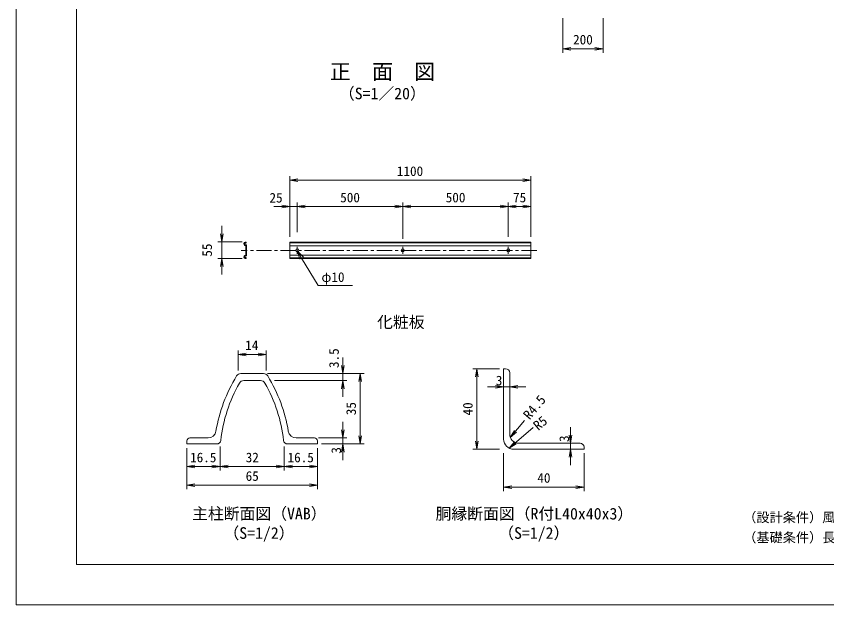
# Model space of a CAD drawing. Units: millimetres, scale not verified, with parts at other scales. Extents: x -4200 to 4200, y -2970 to 2970.
# Drawn here: x -4200 to -167, y -2970 to -43 of the extents above; entities that cross this region are included whole.
import ezdxf
from ezdxf.enums import TextEntityAlignment as Align

# ---------------------------------------------------------------- set-up
doc = ezdxf.new("R2010")
doc.units = ezdxf.units.MM
doc.header["$LTSCALE"] = 15
doc.linetypes.add('CHAIN1', pattern=[8, 5, -1, 1, -1])
for name, color, linetype, lineweight in [('0-0_D-STR1', 1, 'Continuous', 9), ('0-1_D-BMK', 2, 'CHAIN1', 9), ('0-2_D-STR-DIM', 7, 'Continuous', 9), ('0-6_D-STR3', 3, 'Continuous', 9), ('0-7_0', 7, 'Continuous', 9), ('0-9_D-STR-TXT', 7, 'Continuous', 9), ('0-B_D-TTL', 2, 'Continuous', 9)]:
    doc.layers.add(name, color=color, linetype=linetype, lineweight=lineweight)
doc.layers.add('0-8_D-TTL-TXT', color=7, linetype='Continuous')
doc.styles.add('ＭＳ ゴシック', font='')
doc.styles.get('ＭＳ ゴシック').set_extended_font_data('MS Gothic')

# ---------------------------------------------------------------- blocks, each defined once
blk = doc.blocks.new('_Open')
at = {"layer": '0-7_0'}
blk.add_line((-15, 2.5), (0, 0), dxfattribs=at)
blk.add_lwpolyline([(-15, -2.5), (0, 0), (-15, 0)], dxfattribs=at)
blk = doc.blocks.new('MLeader14')
at = {"layer": '0-9_D-STR-TXT'}
blk.add_line((-2800.39, -1212.26), (-2779.7, -1246.5), dxfattribs=at)
for points in [[(-2788.87, -1252.04), (-2800.39, -1212.26), (-2770.53, -1240.95)], [(-2779.7, -1246.5), (-2697.26, -1382.93), (-2534.51, -1382.93), (-2527.31, -1382.93)]]:
    blk.add_lwpolyline(points, dxfattribs=at)

msp = doc.modelspace()

# ---------------------------------------------------------------- linework, layer by layer
at = {"layer": '0-0_D-STR1'}
for p, q in [((-1774.62, -2146.38), (-1774.62, -1796.38)), ((-1764.62, -1796.38), (-1774.62, -1796.38)), ((-3081.98, -1820.39), (-2970.07, -1820.39)), ((-1744.62, -1816.38), (-1744.62, -2121.38)), ((-3067.92, -1855.39), (-2984.14, -1855.39)), ((-3351.03, -2170.39), (-3351.03, -2155.39)), ((-3201.82, -2170.39), (-3351.03, -2170.39)), ((-3245.49, -2140.39), (-3336.03, -2140.39)), ((-2850.23, -2170.39), (-2701.03, -2170.39)), ((-2806.57, -2140.39), (-2716.03, -2140.39)), ((-2701.03, -2170.39), (-2701.03, -2155.39)), ((-1699.62, -2166.38), (-1394.62, -2166.38))]:
    msp.add_line(p, q, dxfattribs=at)
msp.add_lwpolyline([(-1724.62, -2196.38), (-1374.62, -2196.38), (-1374.62, -2186.38)], dxfattribs=at)
for centre, radius, start, end in [((-1764.62, -1816.38), 20, 0, 90), ((-2460.03, -2229.49), 756, 148.30182, 170.6662), ((-3081.98, -1845.39), 25, 90, 148.30182), ((-2970.07, -1845.39), 25, 31.69818, 90), ((-3592.03, -2229.49), 756, 9.3338, 31.69818), ((-2460.03, -2229.49), 726, 150.13204, 173.91336), ((-3067.92, -1880.39), 25, 90, 150.13204), ((-2984.14, -1880.39), 25, 29.86796, 90), ((-3592.03, -2229.49), 726, 6.08664, 29.86796), ((-3245.49, -2100.39), 40, 270, 350.6662), ((-2806.57, -2100.39), 40, 189.3338, 270), ((-1699.62, -2121.38), 45, 180.00046, 270), ((-3336.03, -2155.39), 15, 90, 180), ((-3201.82, -2150.39), 20, 270, 353.91336), ((-2850.23, -2150.39), 20, 186.08664, 270), ((-2716.03, -2155.39), 15, 0, 90), ((-1724.62, -2146.38), 50, 180.00043, 270), ((-1394.62, -2186.38), 20, 0, 90)]:
    msp.add_arc(centre, radius, start, end, dxfattribs=at)
at = {"layer": '0-1_D-BMK'}
for p, q in [((-1610.1, -1207.63), (-3079.95, -1207.63)), ((-2801.49, -1189.63), (-2801.49, -1225.63)), ((-2276.49, -1189.63), (-2276.49, -1225.63)), ((-1751.49, -1189.63), (-1751.49, -1225.63))]:
    msp.add_line(p, q, dxfattribs=at)
at = {"layer": '0-2_D-STR-DIM'}
for p, q in [((-1480.07, -53.42), (-1480.07, -225.02)), ((-1280.07, -53.42), (-1280.07, -225.02)), ((-1440.07, -205.02), (-1320.07, -205.02)), ((-2838.99, -1140.26), (-2838.99, -839.03)), ((-1638.99, -1109.65), (-1638.99, -839.03)), ((-2798.99, -859.03), (-1678.99, -859.03)), ((-2878.99, -990.03), (-2918.99, -990.03)), ((-2838.99, -1140.26), (-2838.99, -970.03)), ((-2801.49, -990.03), (-2838.99, -990.03)), ((-2801.49, -1116.38), (-2801.49, -970.03)), ((-2801.49, -1086.38), (-2801.49, -970.03)), ((-2761.49, -990.03), (-2721.49, -990.03)), ((-2761.49, -990.03), (-2316.49, -990.03)), ((-2276.49, -1150.13), (-2276.49, -970.03)), ((-2276.49, -1120.13), (-2276.49, -970.03)), ((-2236.49, -990.03), (-1791.49, -990.03)), ((-1751.49, -1139.65), (-1751.49, -970.03)), ((-1751.49, -1139.65), (-1751.49, -970.03)), ((-1711.49, -990.03), (-1678.99, -990.03)), ((-1638.99, -1139.65), (-1638.99, -970.03)), ((-3177.28, -1125.87), (-3177.28, -1085.87)), ((-3075.01, -1165.87), (-3197.28, -1165.87)), ((-3177.28, -1165.87), (-3177.28, -1248.37)), ((-3075.01, -1248.37), (-3197.28, -1248.37)), ((-3177.28, -1288.37), (-3177.28, -1328.37)), ((-3096.03, -1804.71), (-3096.03, -1704.82)), ((-3056.03, -1724.82), (-2996.03, -1724.82)), ((-2956.03, -1804.71), (-2956.03, -1704.82)), ((-2574.71, -1780.39), (-2574.71, -1740.39)), ((-1794.62, -1796.38), (-1927.95, -1796.38)), ((-2950.07, -1820.39), (-2468.67, -1820.39)), ((-2950.07, -1820.39), (-2554.71, -1820.39)), ((-2574.71, -1855.39), (-2574.71, -1820.39)), ((-1907.95, -1836.38), (-1907.95, -2156.38)), ((-2915.08, -1855.39), (-2554.71, -1855.39)), ((-2574.71, -1895.39), (-2574.71, -1935.39)), ((-2488.67, -2130.39), (-2488.67, -1860.39)), ((-1814.62, -1886.34), (-1854.62, -1886.34)), ((-1774.62, -1886.34), (-1744.62, -1886.34)), ((-1704.62, -1886.34), (-1664.62, -1886.34)), ((-1670.2, -2053.31), (-1740.3, -2136.07)), ((-2574.71, -2100.39), (-2574.71, -2060.39)), ((-1627.21, -2088.9), (-1745.09, -2189.98)), ((-1441.28, -2126.38), (-1441.28, -2086.38)), ((-2696.03, -2140.39), (-2554.71, -2140.39)), ((-2681.03, -2170.39), (-2468.67, -2170.39)), ((-2681.03, -2170.39), (-2554.71, -2170.39)), ((-2574.71, -2170.39), (-2574.71, -2140.39)), ((-1441.28, -2166.38), (-1441.28, -2196.38)), ((-3351.03, -2190.39), (-3351.03, -2394.83)), ((-3351.03, -2190.39), (-3351.03, -2302.42)), ((-3186.03, -2182.66), (-3186.03, -2302.42)), ((-3186.03, -2182.66), (-3186.03, -2302.42)), ((-2866.03, -2182.66), (-2866.03, -2302.42)), ((-2866.03, -2182.66), (-2866.03, -2302.42)), ((-2701.03, -2190.39), (-2701.03, -2394.83)), ((-2701.03, -2190.39), (-2701.03, -2302.42)), ((-2574.71, -2210.39), (-2574.71, -2250.39)), ((-1794.62, -2196.38), (-1927.95, -2196.38)), ((-1774.62, -2216.38), (-1774.62, -2404.29)), ((-1374.62, -2216.38), (-1374.62, -2404.29)), ((-1441.28, -2236.38), (-1441.28, -2276.38)), ((-3311.03, -2282.42), (-3226.03, -2282.42)), ((-3146.03, -2282.42), (-2906.03, -2282.42)), ((-2826.03, -2282.42), (-2741.03, -2282.42)), ((-3311.03, -2374.83), (-2741.03, -2374.83)), ((-1734.62, -2384.29), (-1414.62, -2384.29))]:
    msp.add_line(p, q, dxfattribs=at)
at = {"layer": '0-6_D-STR3'}
for p, q in [((-3055.01, -1166.9), (-3055.01, -1172.03)), ((-1638.99, -1166.38), (-2838.99, -1166.38)), ((-2838.99, -1166.38), (-2838.99, -1248.88)), ((-1638.99, -1166.38), (-1638.99, -1248.88)), ((-3058.01, -1184.38), (-3058.01, -1230.88)), ((-3053.51, -1182.73), (-3053.51, -1232.53)), ((-1638.99, -1170.88), (-2838.99, -1170.88)), ((-1638.99, -1184.38), (-2838.99, -1184.38)), ((-3055.01, -1243.23), (-3055.01, -1248.37)), ((-1638.99, -1230.88), (-2838.99, -1230.88)), ((-1638.99, -1244.38), (-2838.99, -1244.38)), ((-1638.99, -1248.88), (-2838.99, -1248.88))]:
    msp.add_line(p, q, dxfattribs=at)
for centre in [(-2801.49, -1207.63), (-2276.49, -1207.63), (-1751.49, -1207.63)]:
    msp.add_circle(centre, 7.5, dxfattribs=at)
for centre, radius, start, end in [((-3058.01, -1175.38), 9, 70.52868, 269.99967), ((-3058.01, -1175.38), 4.5, 48.18947, 281.53729), ((-3056.51, -1182.73), 3, 0, 101.53718), ((-3058.01, -1239.88), 9, 90.00033, 289.47131), ((-3058.01, -1239.88), 4.5, 78.46349, 311.81055), ((-3056.51, -1232.53), 3, 258.46283, 0.00055)]:
    msp.add_arc(centre, radius, start, end, dxfattribs=at)
at = {"layer": '0-B_D-TTL', "color": 7}
msp.add_lwpolyline([(-4200.1, -2969.84), (4199.9, -2969.84), (4199.9, 2970.16), (-4200.1, 2970.16)], close=True, dxfattribs=at)
at = {"layer": '0-B_D-TTL'}
msp.add_lwpolyline([(-3900.1, 2770.16), (3899.9, 2770.16), (3899.9, -2769.84), (-3900.1, -2769.84)], close=True, dxfattribs=at)

# ---------------------------------------------------------------- block references
at = {"layer": '0-2_D-STR-DIM', "xscale": 2.666667, "yscale": 2.666667}
for p, rotation in [((-1480.07, -205.02), 180), ((-2838.99, -859.03), 180), ((-2801.49, -990.03), 180), ((-2801.49, -990.03), 180), ((-2276.49, -990.03), 180), ((-1751.49, -990.03), 180), ((-3177.28, -1165.87), 270), ((-3177.28, -1248.37), 90), ((-3096.03, -1724.82), 180), ((-2574.71, -1820.39), 270), ((-1907.95, -1796.38), 90), ((-2488.67, -1820.39), 90), ((-2574.71, -1855.39), 90), ((-1744.62, -1886.34), 180), ((-2574.71, -2140.39), 270), ((-2488.67, -2170.39), 270), ((-1741.59, -2137.6), 229.73463), ((-1441.28, -2166.38), 270), ((-2574.71, -2170.39), 90), ((-1907.95, -2196.38), 270), ((-1746.61, -2191.28), 220.61009), ((-1441.28, -2196.38), 90), ((-3351.03, -2282.42), 180), ((-3186.03, -2282.42), 180), ((-2866.03, -2282.42), 180), ((-3351.03, -2374.83), 180), ((-1774.62, -2384.29), 180)]:
    msp.add_blockref('_Open', p, dxfattribs=dict(at, rotation=rotation))
for p in [(-1280.07, -205.02), (-1638.99, -859.03), (-2838.99, -990.03), (-2276.49, -990.03), (-1751.49, -990.03), (-1638.99, -990.03), (-2956.03, -1724.82), (-1774.62, -1886.34), (-3186.03, -2282.42), (-2866.03, -2282.42), (-2701.03, -2282.42), (-2701.03, -2374.83), (-1374.62, -2384.29)]:
    msp.add_blockref('_Open', p, dxfattribs=at)
at = {"layer": '0-9_D-STR-TXT'}
msp.add_blockref('MLeader14', (0, 0), dxfattribs=at)

# ---------------------------------------------------------------- texts
at = {"layer": '0-2_D-STR-DIM', "style": 'ＭＳ ゴシック'}
for s, p in [('200', (-1429.07, -198.27)), ('1100', (-2305.89, -852.28)), ('25', (-2939.87, -984.33)), ('500', (-2587.86, -983.28)), ('500', (-2062.86, -983.28)), ('75', (-1727.84, -983.28)), ('14', (-3060.55, -1718.07)), ('3', (-1813.71, -1893.22)), ('16.5', (-3334.78, -2275.68)), ('32', (-3058.13, -2275.68)), ('16.5', (-2849.78, -2275.68)), ('65', (-3058.38, -2368.08)), ('40', (-1606.87, -2377.54))]:
    msp.add_text(s, height=48.06, dxfattribs=at).set_placement(p, align=Align.BOTTOM_LEFT)
for s, rotation, p in [('55', 90, (-3212.02, -1239.09)), ('3.5', 90, (-2580.64, -1792.68)), ('R4.5', 50, (-1634.33, -2062.26)), ('35', 90, (-2495.42, -2027.36)), ('40', 90, (-1914.7, -2028.63)), ('R5', 40, (-1593.06, -2116.73)), ('3', 90, (-1434.96, -2160.37)), ('3', 90, (-2569.53, -2218.55))]:
    msp.add_text(s, height=48.06, rotation=rotation, dxfattribs=at).set_placement(p, align=Align.BOTTOM_LEFT)
at = {"layer": '0-8_D-TTL-TXT', "style": 'ＭＳ ゴシック'}
for s, height, p in [('正\u3000面\u3000図', 76.98, (-2639.97, -380.67)), ('（S=1／20）', 57.73, (-2594.49, -473.86)), ('化粧板', 57.73, (-2404.34, -1610.3)), ('主柱断面図（VAB）', 57.73, (-3324.86, -2562.76)), ('胴縁断面図（R付L40x40x3）', 57.73, (-2113.41, -2563.06)), ('（設計条件）風荷重：昭和57年改正 建築基準法・同施行令に基づく風圧力に準拠。', 48.06, (-582.55, -2573.44)), ('（S=1/2）', 57.73, (-3168.92, -2659.24)), ('（S=1/2）', 57.73, (-1801.53, -2659.24)), ('（基礎条件）長期許容地耐力98kN/m の場合。', 48.06, (-582.55, -2673.44))]:
    msp.add_text(s, height=height, dxfattribs=at).set_placement(p, align=Align.BOTTOM_LEFT)
at = {"layer": '0-9_D-STR-TXT', "style": 'ＭＳ ゴシック'}
msp.add_text('φ10', height=48.06, dxfattribs=at).set_placement((-2681.38, -1378.95), align=Align.BOTTOM_LEFT)

doc.saveas('drawing.dxf')
